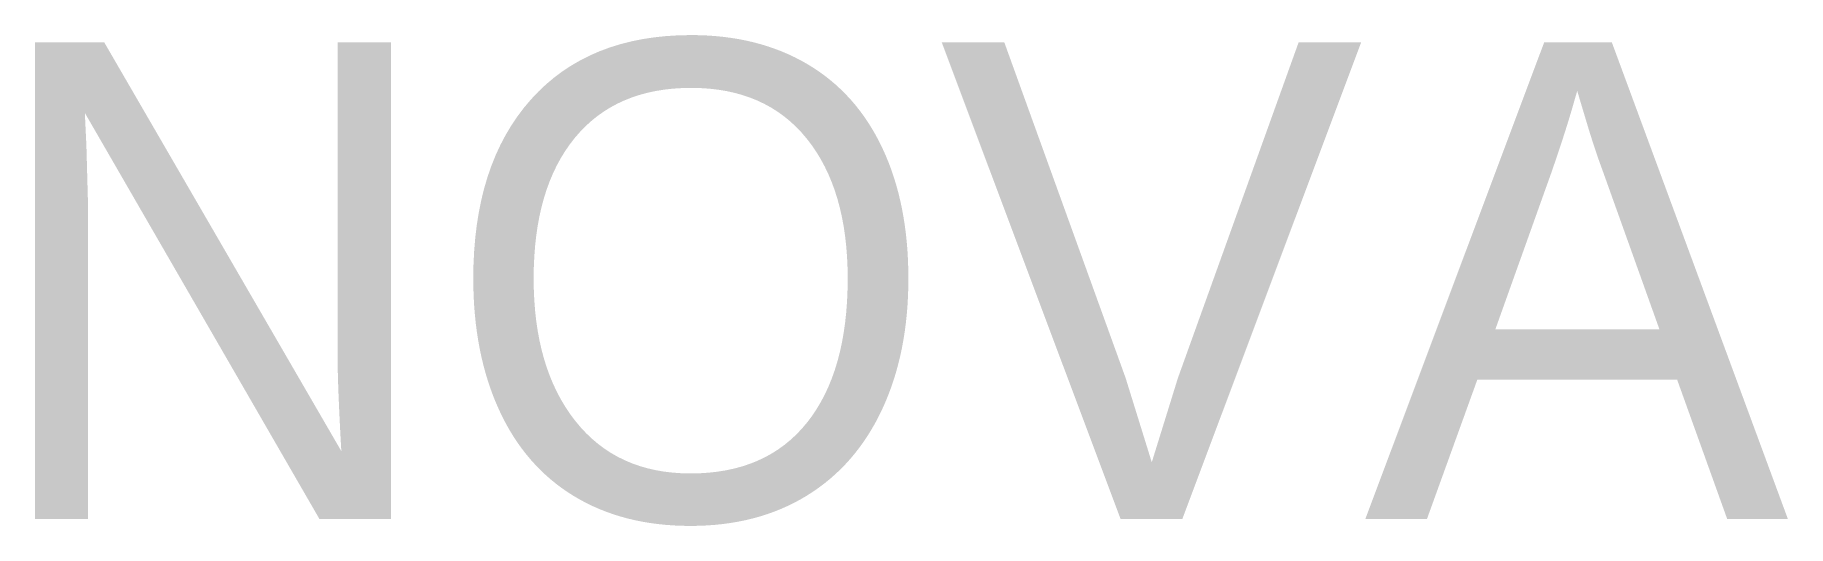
# Model space of a CAD drawing. Header units: metres. Extents: x 1.1 to 37.9, y -0.1 to 10.1.
import ezdxf

# ---------------------------------------------------------------- set-up
doc = ezdxf.new("R2010")
doc.units = ezdxf.units.M

msp = doc.modelspace()

# ---------------------------------------------------------------- texts
msp.add_text('NOVA', height=10).set_placement((0, 0))

doc.saveas('drawing.dxf')
